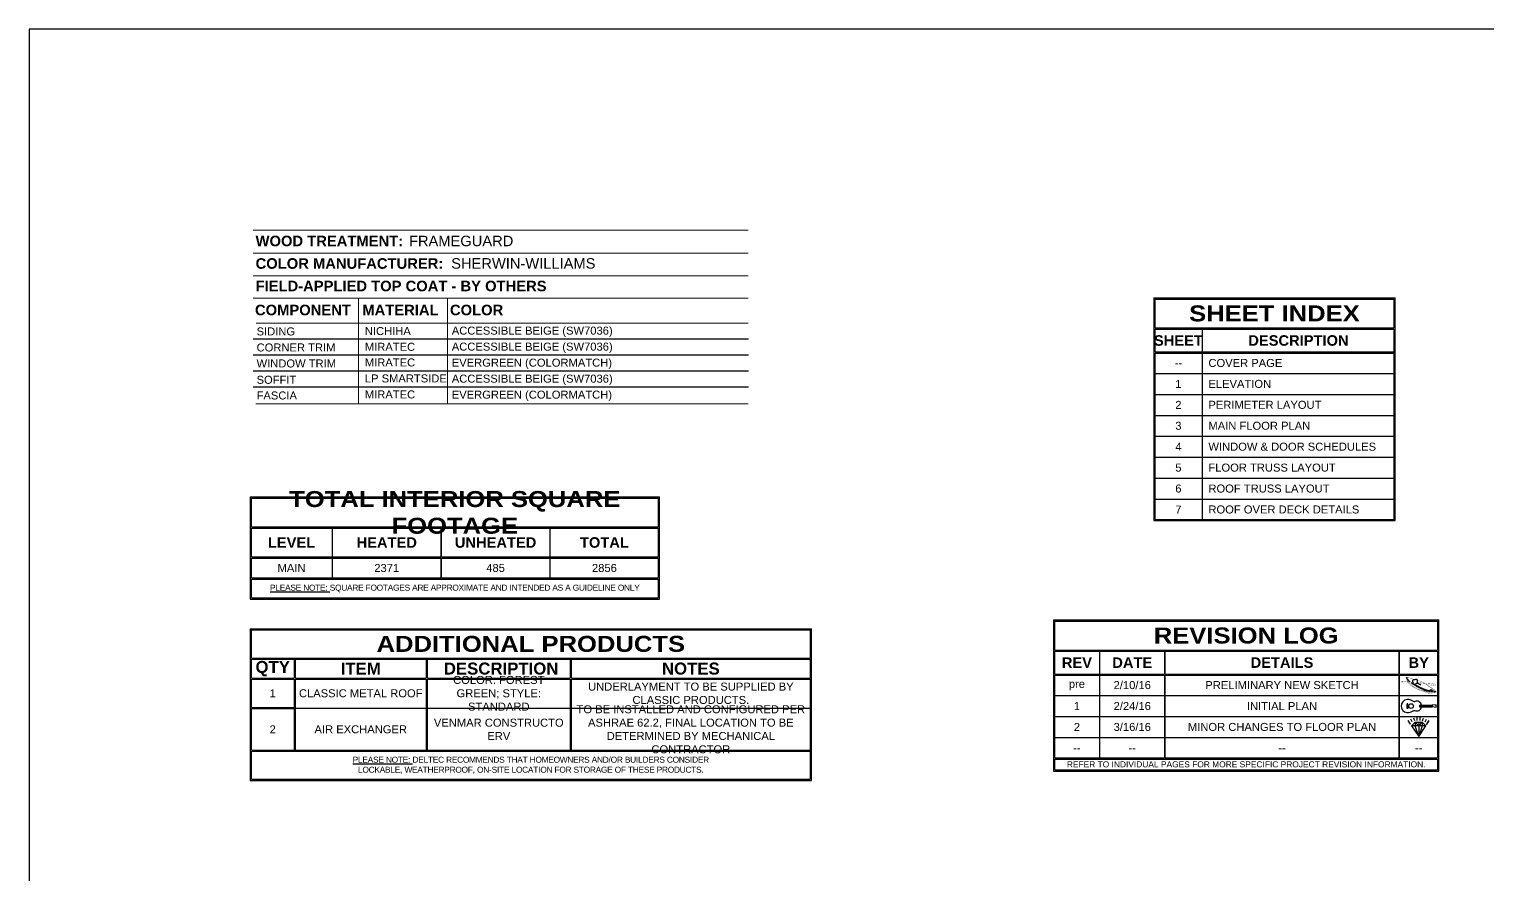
# Model space of a CAD drawing. Header units: inches. Extents: x 0 to 7225, y -1280 to 2424.
# Drawn here: x 5767 to 6496, y 1253 to 1675 of the extents above; entities that cross this region are included whole.
import ezdxf
from ezdxf.enums import TextEntityAlignment as Align

# ---------------------------------------------------------------- set-up
doc = ezdxf.new("R2010")
doc.units = ezdxf.units.IN
doc.header["$LTSCALE"] = 10
doc.header["$MEASUREMENT"] = 0
doc.layers.get('0').update_dxf_attribs({"linetype": 'CONTINUOUS'})
doc.layers.add('A-SCH', color=171, linetype='CONTINUOUS')
doc.layers.add('VIEWPORT', color=14, linetype='CONTINUOUS', plot=False)
doc.styles.add('style1', font='arial.ttf')
doc.styles.add('style2', font='arialbd.ttf')
doc.styles.add('style3', font='ariblk.ttf')

# ---------------------------------------------------------------- blocks, each defined once
blk = doc.blocks.new('*T125')
at = {"layer": 'VIEWPORT', "color": 0, "lineweight": -2, "transparency": 16777216}
for p, q in [((-0.3125, 0.3125), (280.3125, 0.3125)), ((-0.3125, 0.3125), (-0.3125, -75.55059523809541)), ((280.3125, -14.66666666666674), (280.3125, 0.3125)), ((0.3125, -0.3125), (279.6875, -0.3125)), ((0.3125, -14.35416666666674), (0.3125, -0.3125)), ((279.6875, -0.3125), (279.6875, -14.35416666666674)), ((0.3125, -14.35416666666674), (279.6875, -14.35416666666674)), ((0.3125, -14.97916666666674), (21.6875, -14.97916666666674)), ((0.3125, -24.35416666666674), (0.3125, -14.97916666666674)), ((21.6875, -14.97916666666674), (21.6875, -24.35416666666674)), ((22.3125, -14.97916666666674), (87.6875, -14.97916666666674)), ((22.3125, -24.35416666666674), (22.3125, -14.97916666666674)), ((87.6875, -14.97916666666674), (87.6875, -24.35416666666674)), ((88.3125, -14.97916666666674), (159.6875, -14.97916666666674)), ((88.3125, -24.35416666666674), (88.3125, -14.97916666666674)), ((159.6875, -14.97916666666674), (159.6875, -24.35416666666674)), ((160.3125, -14.97916666666674), (279.6875, -14.97916666666674)), ((160.3125, -24.35416666666674), (160.3125, -14.97916666666674)), ((279.6875, -14.97916666666674), (279.6875, -24.35416666666674)), ((280.3125, -24.66666666666674), (280.3125, -14.66666666666674)), ((0.3125, -24.35416666666674), (21.6875, -24.35416666666674)), ((0.3125, -24.97916666666674), (21.6875, -24.97916666666674)), ((0.3125, -39.02083333333348), (0.3125, -24.97916666666674)), ((21.6875, -24.97916666666674), (21.6875, -39.02083333333348)), ((22.3125, -24.35416666666674), (87.6875, -24.35416666666674)), ((22.3125, -24.97916666666674), (87.6875, -24.97916666666674)), ((22.3125, -39.64583333333348), (22.3125, -24.97916666666674)), ((87.6875, -24.97916666666674), (87.6875, -60.66666666666674)), ((88.3125, -24.35416666666674), (159.6875, -24.35416666666674)), ((88.3125, -24.97916666666674), (159.6875, -24.97916666666674)), ((88.3125, -39.33333333333348), (88.3125, -24.97916666666674)), ((159.6875, -24.97916666666674), (159.6875, -60.66666666666674)), ((160.3125, -24.35416666666674), (279.6875, -24.35416666666674)), ((160.3125, -24.97916666666674), (279.6875, -24.97916666666674)), ((160.3125, -39.33333333333348), (160.3125, -24.97916666666674)), ((279.6875, -24.97916666666674), (279.6875, -74.92559523809541)), ((280.3125, -39.33333333333348), (280.3125, -24.66666666666674)), ((0.3125, -39.02083333333348), (21.6875, -39.02083333333348)), ((0.3125, -39.64583333333348), (21.6875, -39.64583333333348)), ((0.3125, -60.35416666666674), (0.3125, -39.64583333333348)), ((21.6875, -39.64583333333348), (21.6875, -60.35416666666674)), ((22.3125, -60.97916666666674), (22.3125, -39.02083333333348)), ((88.3125, -60.66666666666674), (88.3125, -39.33333333333348)), ((160.3125, -60.66666666666674), (160.3125, -39.33333333333348)), ((280.3125, -60.66666666666674), (280.3125, -39.33333333333348)), ((0.3125, -60.35416666666674), (21.6875, -60.35416666666674)), ((0.3125, -60.97916666666674), (22.3125, -60.97916666666674)), ((0.3125, -74.92559523809541), (0.3125, -60.97916666666674)), ((21.6875, -60.97916666666674), (88.3125, -60.97916666666674)), ((22.3125, -60.35416666666674), (87.6875, -60.35416666666674)), ((87.6875, -60.97916666666674), (160.3125, -60.97916666666674)), ((88.3125, -60.35416666666674), (159.6875, -60.35416666666674)), ((159.6875, -60.97916666666674), (279.6875, -60.97916666666674)), ((160.3125, -60.35416666666674), (279.6875, -60.35416666666674)), ((280.3125, -75.55059523809541), (280.3125, -60.66666666666674)), ((-0.3125, -75.55059523809541), (280.3125, -75.55059523809541)), ((0.3125, -74.92559523809541), (279.6875, -74.92559523809541))]:
    blk.add_line(p, q, dxfattribs=at)
at = {"layer": 'VIEWPORT', "color": 0, "linetype": 'ByBlock', "lineweight": -2, "transparency": 16777216}
for p, q in [((22.3125, -39.33333333333348), (87.6875, -39.33333333333348)), ((88.3125, -39.33333333333348), (159.6875, -39.33333333333348)), ((160.3125, -39.33333333333348), (279.6875, -39.33333333333348))]:
    blk.add_line(p, q, dxfattribs=at)
at = {"layer": 'VIEWPORT', "color": 222, "transparency": 16777216, "attachment_point": 5}
for s, insert, char_height, width, style in [('ADDITIONAL PRODUCTS', (140, -7.333333333333485), 8, 276, 'style3'), ('QTY', (11, -19.66666666666674), 6, 18, 'style2'), ('ITEM', (55, -19.66666666666674), 6, 62, 'style2'), (' DESCRIPTION', (124, -19.66666666666674), 6, 68, 'style2'), ('NOTES', (220, -19.66666666666674), 6, 116, 'style2'), ('COLOR: FOREST GREEN; STYLE: STANDARD', (124, -32), 4, 68, 'style1'), ('UNDERLAYMENT TO BE SUPPLIED BY CLASSIC PRODUCTS.', (220, -32), 4, 116, 'style1'), ('1', (11, -32), 4, 18, 'style1'), ('CLASSIC METAL ROOF', (55, -32), 4, 62, 'style1'), ('TO BE INSTALLED AND CONFIGURED PER ASHRAE 62.2, FINAL LOCATION TO BE DETERMINED BY MECHANICAL CONTRACTOR', (220, -50.00000000000023), 4, 118, 'style1'), ('2', (11, -50.00000000000023), 4, 18, 'style1'), ('AIR EXCHANGER', (55, -50.00000000000023), 4, 62, 'style1'), ('VENMAR CONSTRUCTO ERV', (124, -50.00000000000023), 4, 68, 'style1'), ('{\\T0.95;\\LPLEASE NOTE:\\l DELTEC RECOMMENDS THAT HOMEOWNERS AND/OR BUILDERS CONSIDER LOCKABLE, WEATHERPROOF, ON-SITE LOCATION FOR STORAGE OF THESE PRODUCTS.}', (140, -67.95238095238119), 3, 196, 'style1')]:
    blk.add_mtext(s, dxfattribs=dict(at, insert=insert, char_height=char_height, width=width, style=style))
blk = doc.blocks.new('*U181')
at = {"layer": 'A-SCH'}
for p, q in [((1.5, -54.25886515195236), (54.11096445158833, -54.25886515195236)), ((54.11096445158833, -54.25886515195225), (98.41136585072749, -54.25886515195221)), ((98.91136585072752, -54.25886515195221), (249.0888036039985, -54.2536974845206)), ((1.5, -62.25886515195225), (54.11096445158834, -62.25886515195225)), ((54.11096445158834, -62.25886515195225), (98.41136585072749, -62.25886515195215)), ((98.91136585072752, -62.25886515195215), (249.0888036039985, -62.2536974845204)), ((1.5, -70.25886515195225), (54.11096445158836, -70.25886515195225)), ((54.11096445158836, -70.25886515195214), (98.41136585072749, -70.25886515195214)), ((98.91136585072752, -70.25886515195214), (249.0888036039985, -70.25369748452069)), ((1.5, -78.25886515195225), (54.11096445158837, -78.25886515195225)), ((54.11096445158837, -78.25886515195214), (98.41136585072749, -78.25886515195215)), ((98.91136585072752, -78.25886515195214), (249.0888036039985, -78.25369748452069))]:
    blk.add_line(p, q, dxfattribs=at)
at = {"layer": 'A-SCH', "const_width": 0.5}
for points in [[(1.5, 0), (249.0888036039984, 0.005167667431351219)], [(1.5, -11.50443257597613), (249.0888036039984, -11.49926490854466)], [(1.5, -22.75886515195225), (249.0888036039984, -22.75369748452079)], [(1.5, -34.01329772792838), (249.0888036039984, -34.00813006049691)], [(54.1109644515883, -33.76329772792838), (54.11096445158838, -86.75886515195225)], [(98.66136585072752, -33.76329772792839), (98.66136585072752, -86.75886515195226)], [(3, -46.50886515195214), (249.0888036039985, -46.50369748452067)], [(2.750000000000064, -86.75886515195225), (249.0888036039983, -86.75369748452079)]]:
    blk.add_lwpolyline(points, dxfattribs=at)
at = {"layer": 'A-SCH', "color": 222, "style": 'style2'}
for s, p in [('WOOD TREATMENT:', (2.75, -5.388037674759516)), ('COLOR MANUFACTURER:', (2.75, -16.64247025073553)), ('FIELD-APPLIED TOP COAT - BY OTHERS', (2.75, -27.89690282671165)), ('MATERIAL', (56.1109644515883, -39.8860814399402)), ('COLOR', (99.91136585072749, -39.88608143994027))]:
    blk.add_text(s, height=5.28, dxfattribs=at).set_placement(p, align=Align.MIDDLE_LEFT)
blk.add_text('COMPONENT', height=5.28, dxfattribs=at).set_placement((26.41213793103452, -39.88608143994054), align=Align.MIDDLE_CENTER)
at = {"layer": 'A-SCH', "color": 222, "style": 'style1'}
for s, p in [('SIDING', (3.250000000000114, -52.59740486963517)), ('CORNER TRIM', (3.250000000000114, -60.59740486963506)), ('WINDOW TRIM', (3.250000000000114, -68.59740486963517)), ('SOFFIT', (3.250000000000099, -76.76146834412717)), ('FASCIA', (3.250000000000099, -84.59740486963526))]:
    blk.add_text(s, height=4, dxfattribs=at).set_placement(p)
at = {"layer": 'A-SCH', "color": 222, "style": 'style1', "flags": 4}
for tag, p, height in [('FRAMEGUARD', (79.41965512735692, -8.007617758797437), 5.25), ('COLOR_MANUFACTURER', (100.5267272736635, -19.23049893928464), 5.25), ('SidingMaterial', (57.36036817835061, -52.40112148635686), 4), ('SidingColor', (100.8171122610522, -52.19017486398054), 4), ('CornerTrimMaterial', (57.36036817835061, -60.27612148635652), 4), ('CornerTrimColor', (100.8171122610522, -60.19017486398043), 4), ('WindowTrimMaterial', (57.36036817835061, -68.08493932512863), 4), ('WindowTrimColor', (100.8171122610522, -68.19017486398035), 4), ('SoffitMaterial', (57.36036817835061, -76.08493932512864), 4), ('SoffitColor', (100.8171122610522, -76.19017486398043), 4), ('FasciaMaterial', (57.36036817835063, -84.08493932512872), 4), ('FasciaColor', (100.8171122610522, -84.1901748639805), 4)]:
    blk.add_attdef(tag, p, '', height=height, dxfattribs=at)
blk = doc.blocks.new('*T82')
at = {"layer": 'VIEWPORT', "color": 0, "lineweight": -2, "transparency": 16777216}
for p, q in [((-0.3125, 0.3125), (204.3124999999991, 0.3125)), ((-0.3125, 0.3125), (-0.3125, -50.80268650496919)), ((204.3124999999991, -15.03080753819881), (204.3124999999991, 0.3125)), ((0.3125, -0.3125), (203.6874999999991, -0.3125)), ((0.3125, -14.71830753819881), (0.3125, -0.3125)), ((203.6874999999991, -0.3125), (203.6874999999991, -14.71830753819881)), ((0.3125, -29.71830753819881), (0.3125, -15.34330753819881)), ((40.67500000000018, -15.34330753819881), (40.67500000000018, -29.71830753819881)), ((40.92500000000018, -29.71830753819881), (40.92500000000018, -15.34330753819881)), ((95.07499999999982, -15.34330753819881), (95.07499999999982, -29.71830753819881)), ((95.32499999999982, -29.71830753819881), (95.32499999999982, -15.34330753819881)), ((149.4749999999995, -15.34330753819881), (149.4749999999995, -29.71830753819881)), ((149.7249999999995, -29.71830753819881), (149.7249999999995, -15.34330753819881)), ((203.6874999999991, -15.34330753819881), (203.6874999999991, -29.71830753819881)), ((204.3124999999991, -30.03080753819881), (204.3124999999991, -15.03080753819881)), ((0.3125, -29.71830753819881), (40.67500000000018, -29.71830753819881)), ((0.3125, -30.34330753819881), (40.67500000000018, -30.34330753819881)), ((0.3125, -40.17768650496919), (0.3125, -30.34330753819881)), ((40.67500000000018, -30.34330753819881), (40.67500000000018, -40.17768650496919)), ((40.92500000000018, -29.71830753819881), (95.07499999999982, -29.71830753819881)), ((40.92500000000018, -30.34330753819881), (95.07499999999982, -30.34330753819881)), ((40.92500000000018, -40.17768650496919), (40.92500000000018, -30.34330753819881)), ((95.07499999999982, -30.34330753819881), (95.07499999999982, -40.17768650496919)), ((95.32499999999982, -29.71830753819881), (149.4749999999995, -29.71830753819881)), ((95.32499999999982, -30.34330753819881), (149.4749999999995, -30.34330753819881)), ((95.32499999999982, -40.17768650496919), (95.32499999999982, -30.34330753819881)), ((149.4749999999995, -30.34330753819881), (149.4749999999995, -40.17768650496919)), ((149.7249999999995, -29.71830753819881), (203.6874999999991, -29.71830753819881)), ((149.7249999999995, -30.34330753819881), (203.6874999999991, -30.34330753819881)), ((149.7249999999995, -40.17768650496919), (149.7249999999995, -30.34330753819881)), ((203.6874999999991, -30.34330753819881), (203.6874999999991, -40.17768650496919)), ((204.3124999999991, -40.49018650496919), (204.3124999999991, -30.03080753819881)), ((0.3125, -50.17768650496919), (0.3125, -40.80268650496919)), ((203.6874999999991, -40.80268650496919), (203.6874999999991, -50.17768650496919)), ((204.3124999999991, -50.80268650496919), (204.3124999999991, -40.49018650496919)), ((-0.3125, -50.80268650496919), (204.3124999999991, -50.80268650496919)), ((0.3125, -50.17768650496919), (203.6874999999991, -50.17768650496919))]:
    blk.add_line(p, q, dxfattribs=at)
at = {"layer": 'VIEWPORT', "color": 0, "linetype": 'ByBlock', "lineweight": -2, "transparency": 16777216}
for p, q in [((0.3125, -14.71830753819881), (203.6874999999991, -14.71830753819881)), ((0.3125, -15.34330753819881), (40.67500000000018, -15.34330753819881)), ((40.92500000000018, -15.34330753819881), (95.07499999999982, -15.34330753819881)), ((95.32499999999982, -15.34330753819881), (149.4749999999995, -15.34330753819881)), ((149.7249999999995, -15.34330753819881), (203.6874999999991, -15.34330753819881)), ((0.3125, -40.17768650496919), (40.67500000000018, -40.17768650496919)), ((0.3125, -40.80268650496919), (40.92500000000018, -40.80268650496919)), ((40.67500000000018, -40.80268650496919), (95.32499999999982, -40.80268650496919)), ((40.92500000000018, -40.17768650496919), (95.07499999999982, -40.17768650496919)), ((95.07499999999982, -40.80268650496919), (149.7249999999995, -40.80268650496919)), ((95.32499999999982, -40.17768650496919), (149.4749999999995, -40.17768650496919)), ((149.4749999999995, -40.80268650496919), (203.6874999999991, -40.80268650496919)), ((149.7249999999995, -40.17768650496919), (203.6874999999991, -40.17768650496919))]:
    blk.add_line(p, q, dxfattribs=at)
at = {"layer": 'VIEWPORT', "color": 222, "transparency": 16777216, "attachment_point": 5}
for s, insert, char_height, width, style in [('TOTAL INTERIOR SQUARE FOOTAGE', (102, -7.515403769099521), 8, 202, 'style3'), ('LEVEL', (20.39999999999964, -22.53080753819881), 5.25, 38.8, 'style2'), ('HEATED', (68, -22.53080753819881), 5.25, 52.4, 'style2'), ('UNHEATED', (122.3999999999996, -22.53080753819881), 5.25, 52.4, 'style2'), ('TOTAL', (176.7999999999993, -22.53080753819881), 5.25, 52.4, 'style2'), ('MAIN', (20.39999999999964, -35.26049702158389), 4, 38.8, 'style1'), ('2371', (68, -35.26049702158389), 4, 52.4, 'style1'), ('485', (122.3999999999996, -35.26049702158389), 4, 52.4, 'style1'), ('2856', (176.7999999999993, -35.26049702158389), 4, 52.4, 'style1'), ('{\\T0.95;\\LPLEASE NOTE:\\l SQUARE FOOTAGES ARE APPROXIMATE AND INTENDED AS A GUIDELINE ONLY}', (102, -45.49018650496919), 3, 202, 'style1')]:
    blk.add_mtext(s, dxfattribs=dict(at, insert=insert, char_height=char_height, width=width, style=style))
blk = doc.blocks.new('*T84')
at = {"layer": 'VIEWPORT', "color": 0, "lineweight": -2, "transparency": 16777216}
for p, q in [((-0.3125, 0.3125), (120.3124999999991, 0.3125)), ((-0.3125, 0.3125), (-0.3125, -111.0183392723618)), ((120.3124999999991, -15.03080753819881), (120.3124999999991, 0.3125)), ((0.3125, -0.3125), (119.6874999999991, -0.3125)), ((0.3125, -14.71830753819881), (0.3125, -0.3125)), ((119.6874999999991, -0.3125), (119.6874999999991, -14.71830753819881)), ((0.3125, -14.71830753819881), (24, -14.71830753819881)), ((0.3125, -15.34330753819881), (23.875, -15.34330753819881)), ((0.3125, -26.71830753819881), (0.3125, -15.34330753819881)), ((23.875, -15.34330753819881), (23.875, -26.71830753819881)), ((24.125, -26.71830753819881), (24.125, -15.34330753819881)), ((119.6874999999991, -15.34330753819881), (119.6874999999991, -110.3933392723618)), ((120.3124999999991, -27.03080753819881), (120.3124999999991, -15.03080753819881)), ((0.3125, -26.71830753819881), (23.875, -26.71830753819881)), ((0.3125, -27.34330753819881), (23.875, -27.34330753819881)), ((0.3125, -37.49018650496919), (0.3125, -27.34330753819881)), ((23.875, -27.34330753819881), (23.875, -110.3933392723618)), ((24.125, -26.71830753819881), (119.6874999999991, -26.71830753819881)), ((24.125, -27.34330753819881), (119.6874999999991, -27.34330753819881)), ((24.125, -37.49018650496919), (24.125, -27.34330753819881)), ((120.3124999999991, -37.49018650496919), (120.3124999999991, -27.03080753819881)), ((0.3125, -37.49018650496919), (23.875, -37.49018650496919)), ((0.3125, -47.94956547173956), (0.3125, -37.49018650496919)), ((24.125, -37.49018650496919), (119.6874999999991, -37.49018650496919)), ((24.125, -47.94956547173956), (24.125, -37.49018650496919)), ((120.3124999999991, -47.94956547173956), (120.3124999999991, -37.49018650496919)), ((0.3125, -47.94956547173956), (23.875, -47.94956547173956)), ((0.3125, -58.40894443850993), (0.3125, -47.94956547173956)), ((24.125, -47.94956547173956), (119.6874999999991, -47.94956547173956)), ((24.125, -58.40894443850993), (24.125, -47.94956547173956)), ((120.3124999999991, -58.40894443850993), (120.3124999999991, -47.94956547173956)), ((0.3125, -58.40894443850993), (23.875, -58.40894443850993)), ((0.3125, -68.86832340528031), (0.3125, -58.40894443850993)), ((24.125, -58.40894443850993), (119.6874999999991, -58.40894443850993)), ((24.125, -68.86832340528031), (24.125, -58.40894443850993)), ((120.3124999999991, -68.86832340528031), (120.3124999999991, -58.40894443850993)), ((0.3125, -68.86832340528031), (23.875, -68.86832340528031)), ((0.3125, -79.32770237205068), (0.3125, -68.86832340528031)), ((24.125, -79.32770237205068), (24.125, -68.86832340528031)), ((120.3124999999991, -79.32770237205068), (120.3124999999991, -68.86832340528031)), ((0.3125, -79.32770237205068), (23.875, -79.32770237205068)), ((0.3125, -89.78708133882105), (0.3125, -79.32770237205068)), ((24.125, -89.78708133882105), (24.125, -79.32770237205068)), ((120.3124999999991, -89.78708133882105), (120.3124999999991, -79.32770237205068)), ((0.3125, -89.78708133882105), (23.875, -89.78708133882105)), ((0.3125, -100.2464603055914), (0.3125, -89.78708133882105)), ((24.125, -100.2464603055914), (24.125, -89.78708133882105)), ((120.3124999999991, -100.2464603055914), (120.3124999999991, -89.78708133882105)), ((0.3125, -100.2464603055914), (23.875, -100.2464603055914)), ((0.3125, -110.3933392723618), (0.3125, -100.2464603055914)), ((24.125, -110.3933392723618), (24.125, -100.2464603055914)), ((120.3124999999991, -111.0183392723618), (120.3124999999991, -100.2464603055914)), ((-0.3125, -111.0183392723618), (120.3124999999991, -111.0183392723618)), ((0.3125, -110.3933392723618), (23.875, -110.3933392723618)), ((24.125, -110.3933392723618), (119.6874999999991, -110.3933392723618))]:
    blk.add_line(p, q, dxfattribs=at)
at = {"layer": 'VIEWPORT', "color": 0, "linetype": 'ByBlock', "lineweight": -2, "transparency": 16777216}
for p, q in [((24, -14.71830753819881), (119.6874999999991, -14.71830753819881)), ((24.125, -15.34330753819881), (119.6874999999991, -15.34330753819881)), ((24.125, -68.86832340528031), (119.6874999999991, -68.86832340528031)), ((24.125, -79.32770237205068), (119.6874999999991, -79.32770237205068)), ((24.125, -89.78708133882105), (119.6874999999991, -89.78708133882105)), ((24.125, -100.2464603055914), (119.6874999999991, -100.2464603055914))]:
    blk.add_line(p, q, dxfattribs=at)
at = {"layer": 'VIEWPORT', "color": 222, "transparency": 16777216}
for s, insert, char_height, width, attachment_point, style in [('SHEET INDEX', (60, -7.515403769099521), 8, 118, 5, 'style3'), ('SHEET', (12, -21.03080753819881), 5.25, 22, 5, 'style2'), ('DESCRIPTION', (72, -21.03080753819881), 5.25, 93.99999999999999, 5, 'style2'), ('--', (12, -32.26049702158389), 4, 22, 5, 'style1'), ('COVER PAGE', (27, -32.26049702158389), 4, 89.99999999999999, 4, 'style1'), ('1', (12, -42.71987598835449), 4, 22, 5, 'style1'), ('ELEVATION', (27, -42.71987598835449), 4, 89.99999999999999, 4, 'style1'), ('2', (12, -53.17925495512486), 4, 22, 5, 'style1'), ('PERIMETER LAYOUT', (27, -53.17925495512486), 4, 89.99999999999999, 4, 'style1'), ('3', (12, -63.63863392189501), 4, 22, 5, 'style1'), ('MAIN FLOOR PLAN', (27, -63.63863392189501), 4, 89.99999999999999, 4, 'style1'), ('4', (12, -74.09801288866561), 4, 22, 5, 'style1'), ('WINDOW & DOOR SCHEDULES', (27, -74.09801288866561), 4, 89.99999999999999, 4, 'style1'), ('5', (12, -84.55739185543598), 4, 22, 5, 'style1'), ('FLOOR TRUSS LAYOUT', (27, -84.55739185543598), 4, 89.99999999999999, 4, 'style1'), ('6', (12, -95.01677082220613), 4, 22, 5, 'style1'), ('ROOF TRUSS LAYOUT', (27, -95.01677082220613), 4, 89.99999999999999, 4, 'style1'), ('7', (12, -105.4761497889767), 4, 22, 5, 'style1'), ('ROOF OVER DECK DETAILS', (27, -105.4761497889767), 4, 89.99999999999999, 4, 'style1')]:
    blk.add_mtext(s, dxfattribs=dict(at, insert=insert, char_height=char_height, width=width, attachment_point=attachment_point, style=style))
blk = doc.blocks.new('amartin')
at = {"color": 7}
for p, q in [((0.3184491802135199, -0.1864738163640141), (0.321636547192611, -0.1949792001767037)), ((0.3610653601051581, -0.1898136233169225), (0.3616503744744932, -0.1974993511275898)), ((0.3999533686064751, -0.2128467696545613), (0.4035144719625805, -0.2164078730106667))]:
    blk.add_line(p, q, dxfattribs=at)
for points, const_width in [([(0.2428672034020565, -0.127375872415314), (0.2492625389807017, -0.1265770931149746)], 0.0027), ([(0.2428672034020565, -0.1285740593671107), (0.2428672034020565, -0.127375872415314)], 0.0027), ([(0.2476636790663633, -0.1313698409219342), (0.2428672034020565, -0.1285740593671107)], 0.0027), ([(0.2480633420054801, -0.1345650301279875), (0.2476636790663633, -0.1313698409219342)], 0.0027), ([(0.2508613988950401, -0.1325680278737309), (0.2476636790663633, -0.1313698409219342)], 0.0027), ([(0.2479367117068705, -0.1260500451417101), (0.2556578745591196, -0.1305710616215947)], 0.0027), ([(0.2480633420054801, -0.1345650301279875), (0.2520604917913261, -0.1549342443101978), (0.261253884259304, -0.175303494494301), (0.26423252995437, -0.1800470041498556)], 0.0027), ([(0.2508613988950401, -0.1325680278737309), (0.2568570715343412, -0.1597270281192777), (0.2697056805889133, -0.1820605422026347)], 0.0027), ([(0.2696477426914043, -0.1421535594899979), (0.2556578745591196, -0.1305710616215947), (0.2968280489985773, -0.1425529671412278), (0.3172133567882156, -0.1489433095514414), (0.3375985604991456, -0.1545348726610882), (0.3375985604991456, -0.1549342443101978)], 0.0027), ([(0.2112899802909851, -0.1717088976370178), (0.1929032994337376, -0.1745046791918412)], 0.0018), ([(0.1933030664517901, -0.1804956499527179), (0.1929032994337376, -0.1745046791918412)], 0.0018), ([(0.1933030664517901, -0.1804956499527179), (0.2000981690482604, -0.1860872130623648)], 0.0018), ([(0.1991301312887117, -0.1795780636171003), (0.2194641281853364, -0.1782811588195727), (0.2198967841327431, -0.1782811588195727)], 0.00135), ([(0.2000981690482604, -0.1860872130623648), (0.2078077093860884, -0.1876579560876053)], 0.0018), ([(0.2078077093860884, -0.1876579560876053), (0.2288773352699991, -0.1884835869659582), (0.2492625389807017, -0.1888829586150678), (0.2672494528198968, -0.1840902108081082)], 0.0018), ([(0.2112899802909851, -0.1717088976370178), (0.2320749510197402, -0.170910118336451), (0.2368715307627554, -0.1733064922400445)], 0.0018), ([(0.2190314722379298, -0.1782811588195727), (0.2393654691345546, -0.1804426548146694), (0.2523446271620742, -0.1817395236098491)], 0.00135), ([(0.2544587816628336, -0.1788980553496913), (0.2368715307627554, -0.1733064922400445)], 0.0018), ([(0.2544587816628336, -0.1788980553496913), (0.2748439853735363, -0.1812944292532848), (0.2952291890842389, -0.1812944292532848), (0.3156144968738772, -0.1828920238563114), (0.3359997005845798, -0.1848889901084476), (0.3563849042955098, -0.1856878054111348), (0.3767702120851482, -0.1864865847114743), (0.3975551828139032, -0.1900811815689849), (0.4179403865246059, -0.1920781478211211), (0.4383255902353085, -0.1944745217247146), (0.4587107939460111, -0.1952733370274018), (0.4790961017356494, -0.1960721163277412), (0.4806949616499878, -0.1964715239789712)], 0.0018), ([(0.2672494528198968, -0.1840902108081082), (0.2880344235486518, -0.1852883977596775), (0.3084197313382901, -0.1856878054111348), (0.3288049350489928, -0.1872854000141615), (0.3491901387596954, -0.1888829586150678), (0.369575342470398, -0.1904805532180944), (0.3899606502600363, -0.1928769271216879), (0.4107456209887914, -0.1940751140734847), (0.4311308246997214, -0.1964715239789712), (0.451516028410424, -0.1984684902313347), (0.4719013362000624, -0.2016636794373881), (0.4742995219926343, -0.2020630510864976)], 0.00135), ([(0.3184124496847289, -0.197270303279538), (0.3012248617237674, -0.1852883977596775)], 0.0027), ([(0.5434494326964341, -0.2839393874703546), (0.5230642289857315, -0.2775490450603684), (0.5026790252750288, -0.2707592949989248), (0.4822937174853905, -0.2663659548431951), (0.4619085137746879, -0.2607743917335483), (0.4415233100639853, -0.2507894524660514), (0.4211380022743469, -0.2432009231042684), (0.4007527985636443, -0.2376093599946216), (0.3803675948529417, -0.2288226436808145), (0.3599823911422391, -0.2176395534636413), (0.3395970833526007, -0.2084534294988316), (0.3192118796418981, -0.1976697109307679), (0.3184124496847289, -0.197270303279538)], 0.0027), ([(0.3647788668063185, -0.1621234020228712), (0.3855638375350736, -0.1693125237334243), (0.4059490412457762, -0.1749040868430711), (0.4263342449564789, -0.1836908031566509), (0.4475558104284119, -0.1954713019231349)], 0.0027), ([(0.5434494326964341, -0.2839393874703546), (0.5438491997144865, -0.2843387951218119), (0.5654336004006382, -0.286735169025178), (0.5690309831684317, -0.2899303582314587), (0.5702300760647177, -0.286735169025178), (0.5654336004006382, -0.279546047314625), (0.5522431622255226, -0.267164734143762), (0.5318578544358843, -0.2543840493233347), (0.5114726507251817, -0.2420027361524717), (0.491087447014479, -0.2276244567290178), (0.4707021392248407, -0.2128467696545613), (0.4503169355139107, -0.1988678978825646), (0.4503169355139107, -0.1984684902313347)], 0.004500000000000001), ([(0.4742995219926343, -0.2020630510864976), (0.4954842597394418, -0.2112491750515346), (0.5158694634501444, -0.2184383327642081), (0.536254667160847, -0.2224323012708282), (0.549844872354015, -0.223630488222625)], 0.00135), ([(0.4858912043321197, -0.1952733370274018), (0.4806949616499878, -0.1964715239789712)], 0.0018), ([(0.4807771839734869, -0.2011929515629163), (0.5011111808701116, -0.2020575427604854), (0.5214450736878007, -0.2042190027532342), (0.5417790705844254, -0.2085419947432001), (0.5474033897428399, -0.2111357683359074)], 0.0018), ([(0.4974827825928969, -0.1936757424241478), (0.4858912043321197, -0.1952733370274018)], 0.0018), ([(0.5150700334929752, -0.1924775554725784), (0.4974827825928969, -0.1936757424241478)], 0.0018), ([(0.5340970602048856, -0.1938074745874019), (0.5150700334929752, -0.1924775554725784)], 0.0018), ([(0.5334567143502227, -0.1936757424241478), (0.5470469195433907, -0.1964715239789712)], 0.0018), ([(0.5542416850789778, -0.2016636794373881), (0.5462474895862215, -0.1960721163277412)], 0.0018), ([(0.549844872354015, -0.223630488222625), (0.5590381607430572, -0.2180389251129782)], 0.0018), ([(0.5586384978039405, -0.2096516164506284), (0.5542416850789778, -0.2016636794373881)], 0.0018), ([(0.5590381607430572, -0.2164413305099515), (0.5586384978039405, -0.2096516164506284)], 0.0018), ([(0.5590381607430572, -0.2180389251129782), (0.5590381607430572, -0.2164413305099515)], 0.0018)]:
    blk.add_lwpolyline(points, dxfattribs=dict(at, const_width=const_width))
for points in [[(0.2548584446019504, -0.1417541518387679), (0.2508613988950401, -0.1325680278737309)], [(0.2528908206445522, -0.1441793407600471), (0.2615667454040249, -0.1520673585448549)], [(0.2614563405070385, -0.1520673585448549), (0.2698781733547548, -0.1632412322162509)], [(0.3395970833526007, -0.1569312465644543), (0.3348006076882939, -0.1577300258650212)], [(0.3375985604991456, -0.1549342443101978), (0.3439938960775635, -0.1545348726610882)], [(0.3434577649361472, -0.1537652263514246), (0.3395970833526007, -0.1569312465644543)], [(0.3439938960775635, -0.1545348726610882), (0.3487904758205786, -0.1517390911062648)], [(0.3487904758205786, -0.1517390911062648), (0.3535869514846581, -0.1501414965030108)], [(0.3535869514846581, -0.1501414965030108), (0.3579837642098482, -0.1493426812005509)], [(0.3579837642098482, -0.1493426812005509), (0.3615811469776418, -0.1501414965030108)], [(0.3615811469776418, -0.1501414965030108), (0.3643792038672018, -0.1569312465644543)], [(0.3647788668063185, -0.1621234020228712), (0.3643792038672018, -0.1569312465644543)], [(0.2698781733547548, -0.1632412322162509), (0.2769806209146282, -0.1709421242317148)], [(0.2769806209146282, -0.1709421242317148), (0.2839320500045233, -0.1760760642428068)], [(0.2839320500045233, -0.1760760642428068), (0.2878610281172769, -0.1772840437745344)], [(0.2878610281172769, -0.1772840437745344), (0.2893722536059613, -0.177133050833163)], [(0.2893722536059613, -0.177133050833163), (0.2904300073689683, -0.1753210635347386)], [(0.3660123057363762, -0.2317596255970784), (0.3457220219738701, -0.2188490090827599), (0.325431634132201, -0.208424915810383), (0.3051413503694675, -0.1938885510257933), (0.2991116439329744, -0.1890111982088456)], [(0.3156144968738772, -0.1621234020228712), (0.3144152998986556, -0.1705107106852211)], [(0.3144152998986556, -0.1705107106852211), (0.3164139268310464, -0.1792974630009212)], [(0.3156665363192133, -0.1621842456258946), (0.3158176588681272, -0.1621842456258946)], [(0.3161199039657276, -0.1608252371509025), (0.3158176588681272, -0.1621842456258946)], [(0.3216101695134057, -0.1577300258650212), (0.316014159812994, -0.1609252150710745)], [(0.3164139268310464, -0.1792974630009212), (0.3172133567882156, -0.1832914315075413)], [(0.3288049350489928, -0.1573306182137912), (0.3216101695134057, -0.1577300258650212)], [(0.3879297588716781, -0.2385496276733647), (0.3674479699507174, -0.227264795431438), (0.3470619336087566, -0.2158843775293917), (0.3267715457673148, -0.2045995452874649), (0.3255273867114283, -0.2037388423200355)], [(0.3348006076882939, -0.1577300258650212), (0.3276057380737711, -0.1573306182137912)], [(0.3371987934810932, -0.2036606456895242), (0.3575841012707315, -0.1976697109307679), (0.3591829611850699, -0.1968708956283081)], [(0.3999533686064751, -0.2128467696545613), (0.3795681648957725, -0.2020630510864976), (0.3591829611850699, -0.1968708956283081), (0.3591829611850699, -0.1964715239789712)], [(0.3639794368491494, -0.1621234020228712), (0.3635797739100326, -0.1769010890975551)], [(0.3635797739100326, -0.1769010890975551), (0.3635797739100326, -0.1859697296761169)], [(0.3667773896597737, -0.2320178328870952), (0.387162697449412, -0.2416033285010144), (0.4075479011601146, -0.2507894524660514), (0.4279331048708173, -0.2591767971305217), (0.4483184126604556, -0.2679635134441014), (0.4687036163711582, -0.2759514504573417), (0.4890888200820882, -0.2811436059155312), (0.5050773151465364, -0.2839393874703546)], [(0.5298593315824291, -0.2871345766766353), (0.5094741278717265, -0.2803448266151918), (0.4890888200820882, -0.2755520788082322), (0.4687036163711582, -0.2687623287467886), (0.4483184126604556, -0.2647683602401685), (0.4279331048708173, -0.2567804232269282), (0.4075479011601146, -0.2479937069133484), (0.3879621274065812, -0.238807546946191)], [(0.4998595281340386, -0.2672369904223615), (0.5059472065127011, -0.2667300804052957)], [(0.5059472065127011, -0.2667300804052957), (0.5221810155219373, -0.260647160199369)], [(0.5174461545607301, -0.27163022257173), (0.5313125851289442, -0.2662231703880025)], [(0.5230265524273818, -0.2765303287360439), (0.5238720893330537, -0.2751785926918728)], [(0.5297906395146583, -0.2787269628117883), (0.540782411130067, -0.272644042606089)], [(0.548561163319846, -0.2834581109711962), (0.5615820569823882, -0.2831201949611568)], [(0.5642344034254165, -0.2875339483257449), (0.5654336004006382, -0.286735169025178)]]:
    blk.add_lwpolyline(points, dxfattribs=at)
at = {"color": 7, "const_width": 0.0027}
blk.add_lwpolyline([(0.266839945149286, -0.1841993271916635), (0.2740445554163671, -0.1956727086765113), (0.2764428452878747, -0.1984684902313347), (0.2964283860594605, -0.2176395534636413), (0.3168135897703905, -0.231219017584408), (0.3371987934810932, -0.2443991100558378), (0.3575841012707315, -0.2547834209726716), (0.3779693049814341, -0.2639695449374813), (0.3983545086921367, -0.271558110301612), (0.4187398164817751, -0.279146639663395), (0.4391250201924777, -0.2855369820736087), (0.4595102239031803, -0.2927261397862821), (0.4802951946319354, -0.2995158538456053), (0.5006805024215737, -0.3035098223519981), (0.5018795953178596, -0.3039092300034554), (0.5222647990285623, -0.3023116354002013), (0.5426501068182006, -0.2955218853389852), (0.5684222063621291, -0.2903543617592277), (0.5696212992584151, -0.2895555464565405), (0.5486456753787934, -0.2883327636284321), (0.5282604716680908, -0.2911285451832555), (0.5078752679573881, -0.2911285451832555), (0.4874899601677498, -0.2907291375317982), (0.4671047564568198, -0.2879333559769748), (0.4467195527461172, -0.2799454189639619), (0.4254801735819456, -0.2731896909172065), (0.4059490412457762, -0.2655671395405079), (0.3855638375350736, -0.2591767971305217), (0.3651785297454353, -0.2495912655142547), (0.3447933260347327, -0.2412039568519049), (0.32440812232403, -0.2296214229813813), (0.303623151595275, -0.2120479903539945), (0.2832379478845723, -0.1952733370274018), (0.2716462655448595, -0.1844896184593381)], close=True, dxfattribs=at)
blk = doc.blocks.new('CWFUNK')
for p, q in [((0.2663179419234751, -0.2197563044572746), (0.2663179419234751, -0.1860370484667967)), ((0.2753179419234755, -0.1860370484667967), (0.2663179419234751, -0.1860370484667967)), ((0.2753179419234755, -0.2197563044572746), (0.2753179419234755, -0.1860370484667967)), ((0.445027239959586, -0.2072563044572234), (0.6275272399595906, -0.2072563044572235)), ((0.4450272399595896, -0.2072563044572746), (0.4450272399595967, -0.2322563044572745)), ((0.4540272399595899, -0.207256304457272), (0.454027239959597, -0.232256304457272)), ((0.4630272399595903, -0.2072563044572694), (0.4630272399595974, -0.2322563044572694)), ((0.4630272399595903, -0.2072563044572694), (0.4630272399595974, -0.2322563044572694)), ((0.4720272399595906, -0.2072563044572669), (0.4720272399595977, -0.2322563044572669)), ((0.481027239959591, -0.2072563044572643), (0.4810272399595981, -0.2322563044572643)), ((0.4900272399595913, -0.2072563044572618), (0.4900272399595984, -0.2322563044572618)), ((0.4990272399595916, -0.2072563044572592), (0.4990272399595987, -0.2322563044572592)), ((0.508027239959592, -0.2072563044572567), (0.5080272399595991, -0.2322563044572566)), ((0.5170272399595923, -0.2072563044572541), (0.5170272399595994, -0.2322563044572541)), ((0.5260272399595927, -0.2072563044572516), (0.5260272399595998, -0.2322563044572515)), ((0.535027239959593, -0.207256304457249), (0.5350272399596001, -0.232256304457249)), ((0.5440272399595933, -0.2072563044572465), (0.5440272399596005, -0.2322563044572464)), ((0.5530272399595937, -0.2072563044572439), (0.5530272399596008, -0.2322563044572439)), ((0.562027239959594, -0.2072563044572414), (0.5620272399596011, -0.2322563044572413)), ((0.5710272399595944, -0.2072563044572388), (0.5710272399596015, -0.2322563044572388)), ((0.5800272399595947, -0.2072563044572363), (0.5800272399596018, -0.2322563044572362)), ((0.589027239959595, -0.2072563044572337), (0.5890272399596022, -0.2322563044572337)), ((0.5980272399595954, -0.2072563044572311), (0.5980272399596025, -0.2322563044572311)), ((0.6070272399595957, -0.2072563044572286), (0.6070272399596028, -0.2322563044572286)), ((0.6160272399595961, -0.207256304457226), (0.6160272399596032, -0.232256304457226)), ((0.6250272399595964, -0.2072563044572235), (0.6250272399596035, -0.2322563044572235)), ((0.689431644161715, -0.2010587838130206), (0.6275272399595977, -0.2072563044572235)), ((0.6275272399595977, -0.2072563044572235), (0.6275272399596012, -0.2322563044572235)), ((0.689431644161715, -0.2197563044572235), (0.689431644161715, -0.2010587838130206)), ((0.2663179419234751, -0.2534755604477524), (0.2663179419234751, -0.2197563044572746)), ((0.2753179419234755, -0.2534755604477524), (0.2663179419234716, -0.2534755604477524)), ((0.2753179419234755, -0.2197563044572746), (0.2753179419234755, -0.2197563044572746)), ((0.2753179419234755, -0.2534755604477524), (0.2753179419234755, -0.2197563044572746)), ((0.4450272399595967, -0.2322563044572235), (0.6275272399595906, -0.2322563044572235)), ((0.6894316441617114, -0.2384538251014265), (0.6275272399596012, -0.2322563044572235)), ((0.6894316441617114, -0.2384538251014265), (0.6894316441617114, -0.2197563044572236))]:
    blk.add_line(p, q)
for points in [[(0.311838130883892, -0.1302275848255671), (0.3519614606629773, -0.1501850010259062), (0.3625987002211275, -0.1529579164924711), (0.3755308490870952, -0.1540629928778406)], [(0.311838130883892, -0.3092850240888797), (0.3519614606629773, -0.2893276078885406), (0.3625987002211275, -0.2865546924219756), (0.3755308490870952, -0.2854496160366062)]]:
    blk.add_lwpolyline(points)
blk.add_circle((0.3224354673598384, -0.2197563044572234), 0.03450462762669559)
for centre, radius, start, end in [((0.2746165145868105, -0.2197563044572234), 0.09695793087030573, 59.68345765627235, 300.3165423437276), ((0.4049034310098136, -0.2197563044572234), 0.07196082097275362, 10.00334278263372, 114.0902197724877), ((0.4049034310098136, -0.2197563044572234), 0.07196082097275362, 10.00334278263384, 114.0902197724879), ((0.4049034310098136, -0.2197563044572234), 0.07196082097275362, 245.9097802275121, 349.9966572173661)]:
    blk.add_arc(centre, radius, start, end)
blk = doc.blocks.new('DIAMOND')
for p, q in [((-0.07137150002207182, 0.1070572500331091), (-0.09237564118603725, 0.1385634617790572)), ((-0.05774511875052113, 0.1289782462532783), (-0.06804976413039654, 0.151994478934351)), ((-0.03549513185732067, 0.1367844375669778), (-0.04182925592557041, 0.1611936890000374)), ((-0.01225689491916349, 0.1407822974419144), (-0.01444414396000404, 0.1659049689731757)), ((0.01132259661705248, 0.1408605180734837), (0.01334311965766233, 0.1659971481156495)), ((0.03458684614597374, 0.1370169216548014), (0.04075888617384749, 0.1614676599898415)), ((0.05688813398211856, 0.1293585210108548), (0.06703985000059554, 0.1524426139129922)), ((0.0682751566062807, 0.1024127349094233), (0.09237564118603725, 0.1385634617790572)), ((0.07760555107250511, 0.1180985401637784), (0.09145430055325399, 0.1391732838408402)), ((-0.03124999999999911, 0.125), (-0.06249999999999911, 0.09375)), ((-0.06249999999999911, 0.09375), (0, 0)), ((0.06250000000000089, 0.09375000000000089), (-0.06249999999999822, 0.09375000000000089)), ((0, 0.09375000000000089), (-0.03124999999999911, 0.125)), ((-0.03124999999999911, 0.125), (0.03125000000000089, 0.1250000000000009)), ((-0.03125, 0.125), (-0.03125, 0.09375000000000089)), ((0, 0), (-0.03125, 0.09375000000000089)), ((0, 0.1250000000000009), (0, 0.09375)), ((0, 0.09375000000000089), (0.03125000000000089, 0.1250000000000009)), ((0.03125, 0.09375000000000089), (0, 0)), ((0, 0.09375000000000089), (0, 0)), ((0, 0), (0.06250000000000089, 0.09375000000000089)), ((0.03125, 0.1250000000000009), (0.03125, 0.09375000000000089)), ((0.03125000000000089, 0.1250000000000009), (0.06250000000000089, 0.09375000000000089))]:
    blk.add_line(p, q)
blk = doc.blocks.new('*T85')
at = {"layer": 'VIEWPORT', "color": 0, "lineweight": -2, "transparency": 16777216}
for p, q in [((-0.3125, 0.3125), (192.3125, 0.3125)), ((-0.3125, 0.3125), (-0.3125, -68.86832340528031)), ((192.3125, -15.03080753819881), (192.3125, 0.3125)), ((0.3125, -0.3125), (191.6875, -0.3125)), ((0.3125, -14.71830753819881), (0.3125, -0.3125)), ((191.6875, -0.3125), (191.6875, -14.71830753819881)), ((0.3125, -14.71830753819881), (22.77966101694892, -14.71830753819881)), ((0.3125, -15.34330753819881), (22.65466101694892, -15.34330753819881)), ((0.3125, -26.71830753819881), (0.3125, -15.34330753819881)), ((22.65466101694892, -15.34330753819881), (22.65466101694892, -26.71830753819881)), ((22.90466101694892, -26.71830753819881), (22.90466101694892, -15.34330753819881)), ((55.19703389830465, -15.34330753819881), (55.19703389830465, -26.71830753819881)), ((55.44703389830465, -26.71830753819881), (55.44703389830465, -15.34330753819881)), ((172.3495762711864, -15.34330753819881), (172.3495762711864, -26.71830753819881)), ((172.5995762711864, -26.71830753819881), (172.5995762711864, -15.34330753819881)), ((191.6875, -15.34330753819881), (191.6875, -26.71830753819881)), ((192.3125, -27.03080753819881), (192.3125, -15.03080753819881)), ((0.3125, -26.71830753819881), (22.65466101694892, -26.71830753819881)), ((0.3125, -27.34330753819881), (22.65466101694892, -27.34330753819881)), ((0.3125, -37.49018650496919), (0.3125, -27.34330753819881)), ((22.65466101694892, -27.34330753819881), (22.65466101694892, -68.55582340528031)), ((22.90466101694892, -26.71830753819881), (55.19703389830465, -26.71830753819881)), ((22.90466101694892, -27.34330753819881), (55.19703389830465, -27.34330753819881)), ((22.90466101694892, -37.49018650496919), (22.90466101694892, -27.34330753819881)), ((55.19703389830465, -27.34330753819881), (55.19703389830465, -68.55582340528031)), ((55.44703389830465, -26.71830753819881), (172.3495762711864, -26.71830753819881)), ((55.44703389830465, -27.34330753819881), (172.3495762711864, -27.34330753819881)), ((55.44703389830465, -37.49018650496919), (55.44703389830465, -27.34330753819881)), ((172.3495762711864, -27.34330753819881), (172.3495762711864, -68.55582340528031)), ((172.5995762711864, -26.71830753819881), (191.6875, -26.71830753819881)), ((172.5995762711864, -27.34330753819881), (191.6875, -27.34330753819881)), ((172.5995762711864, -37.49018650496919), (172.5995762711864, -27.34330753819881)), ((191.6875, -27.34330753819881), (191.6875, -68.55582340528031)), ((192.3125, -37.49018650496919), (192.3125, -27.03080753819881)), ((0.3125, -37.49018650496919), (22.65466101694892, -37.49018650496919)), ((0.3125, -47.94956547173956), (0.3125, -37.49018650496919)), ((22.90466101694892, -37.49018650496919), (55.19703389830465, -37.49018650496919)), ((22.90466101694892, -47.94956547173956), (22.90466101694892, -37.49018650496919)), ((55.44703389830465, -37.49018650496919), (172.3495762711864, -37.49018650496919)), ((55.44703389830465, -47.94956547173956), (55.44703389830465, -37.49018650496919)), ((172.5995762711864, -37.49018650496919), (191.6875, -37.49018650496919)), ((172.5995762711864, -47.94956547173956), (172.5995762711864, -37.49018650496919)), ((192.3125, -47.94956547173956), (192.3125, -37.49018650496919)), ((0.3125, -47.94956547173956), (22.65466101694892, -47.94956547173956)), ((0.3125, -58.40894443850993), (0.3125, -47.94956547173956)), ((22.90466101694892, -47.94956547173956), (55.19703389830465, -47.94956547173956)), ((22.90466101694892, -58.40894443850993), (22.90466101694892, -47.94956547173956)), ((55.44703389830465, -47.94956547173956), (172.3495762711864, -47.94956547173956)), ((55.44703389830465, -58.40894443850993), (55.44703389830465, -47.94956547173956)), ((172.5995762711864, -47.94956547173956), (191.6875, -47.94956547173956)), ((172.5995762711864, -58.40894443850993), (172.5995762711864, -47.94956547173956)), ((192.3125, -58.40894443850993), (192.3125, -47.94956547173956)), ((0.3125, -58.40894443850993), (22.65466101694892, -58.40894443850993)), ((0.3125, -68.55582340528031), (0.3125, -58.40894443850993)), ((22.90466101694892, -58.40894443850993), (55.19703389830465, -58.40894443850993)), ((22.90466101694892, -68.55582340528031), (22.90466101694892, -58.40894443850993)), ((55.44703389830465, -58.40894443850993), (172.3495762711864, -58.40894443850993)), ((55.44703389830465, -68.55582340528031), (55.44703389830465, -58.40894443850993)), ((172.5995762711864, -58.40894443850993), (191.6875, -58.40894443850993)), ((172.5995762711864, -68.55582340528031), (172.5995762711864, -58.40894443850993)), ((192.3125, -68.86832340528031), (192.3125, -58.40894443850993)), ((0.3125, -68.55582340528031), (22.65466101694892, -68.55582340528031)), ((0.3125, -69.18082340528031), (22.90466101694892, -69.18082340528031)), ((22.65466101694892, -69.18082340528031), (55.44703389830465, -69.18082340528031)), ((22.90466101694892, -68.55582340528031), (55.19703389830465, -68.55582340528031)), ((55.19703389830465, -69.18082340528031), (172.5995762711864, -69.18082340528031)), ((55.44703389830465, -68.55582340528031), (172.3495762711864, -68.55582340528031)), ((172.3495762711864, -69.18082340528031), (191.6875, -69.18082340528031)), ((172.5995762711864, -68.55582340528031), (191.6875, -68.55582340528031))]:
    blk.add_line(p, q, dxfattribs=at)
at = {"layer": 'VIEWPORT', "color": 0, "linetype": 'ByBlock', "lineweight": -2, "transparency": 16777216}
for p, q in [((22.77966101694892, -14.71830753819881), (191.6875, -14.71830753819881)), ((22.90466101694892, -15.34330753819881), (55.19703389830465, -15.34330753819881)), ((55.44703389830465, -15.34330753819881), (172.3495762711864, -15.34330753819881)), ((172.5995762711864, -15.34330753819881), (191.6875, -15.34330753819881)), ((-0.3125, -68.86832340528031), (-0.3125, -75.18082340528031)), ((0.3125, -74.55582340528031), (0.3125, -69.18082340528031)), ((191.6875, -69.18082340528031), (191.6875, -74.55582340528031)), ((192.3125, -75.18082340528031), (192.3125, -68.86832340528031)), ((-0.3125, -75.18082340528031), (192.3125, -75.18082340528031)), ((0.3125, -74.55582340528031), (191.6875, -74.55582340528031))]:
    blk.add_line(p, q, dxfattribs=at)
at = {"layer": 'VIEWPORT', "color": 222, "transparency": 16777216}
for name, p, xscale, yscale, zscale in [('amartin', (164.5149363234268, -22.27549337258256), 46.44627631596144, 46.44627631596144, 46.44627631596144), ('CWFUNK', (167.3907434881721, -35.19442657512036, 3.424452113818249e-07), 34.24452113818249, 34.24452113818249, 34.24452113818249), ('DIAMOND', (182.2372881355932, -57.90894443850993), 56.98518965024618, 56.98518965024618, 56.98518965024618)]:
    blk.add_blockref(name, p, dxfattribs=dict(at, xscale=xscale, yscale=yscale, zscale=zscale))
at = {"layer": 'VIEWPORT', "color": 222, "transparency": 16777216, "attachment_point": 5}
for s, insert, char_height, width, style in [('REVISION LOG', (96, -7.515403769099521), 8, 190, 'style3'), ('REV', (11.38983050847492, -21.03080753819881), 5.25, 20.77966101694916, 'style2'), ('DATE', (39.05084745762724, -21.03080753819881), 5.25, 30.54237288135593, 'style2'), ('DETAILS', (113.8983050847455, -21.03080753819881), 5.25, 115.1525423728814, 'style2'), ('BY', (182.2372881355932, -21.03080753819881), 5.25, 17.52542372881356, 'style2'), ('pre', (11.38983050847492, -32.26049702158389), 4, 20.77966101694916, 'style1'), ('2/10/16', (39.05084745762724, -32.26049702158389), 4, 30.54237288135593, 'style1'), ('PRELIMINARY NEW SKETCH', (113.8983050847455, -32.26049702158389), 4, 115.1525423728814, 'style1'), ('1', (11.38983050847492, -42.71987598835449), 4, 20.77966101694916, 'style1'), ('2/24/16', (39.05084745762724, -42.71987598835449), 4, 30.54237288135593, 'style1'), ('INITIAL PLAN', (113.8983050847455, -42.71987598835449), 4, 115.1525423728814, 'style1'), ('3/16/16', (39.05084745762724, -53.17925495512486), 4, 30.54237288135593, 'style1'), ('2', (11.38983050847492, -53.17925495512486), 4, 20.77966101694916, 'style1'), ('MINOR CHANGES TO FLOOR PLAN', (113.8983050847455, -53.17925495512486), 4, 115.1525423728814, 'style1'), ('--', (11.38983050847492, -63.63863392189501), 4, 20.77966101694916, 'style1'), ('--', (39.05084745762724, -63.63863392189501), 4, 30.54237288135593, 'style1'), ('--', (113.8983050847455, -63.63863392189501), 4, 115.1525423728814, 'style1'), ('--', (182.2372881355932, -63.63863392189501), 4, 17.52542372881356, 'style1'), ('REFER TO INDIVIDUAL PAGES FOR MORE SPECIFIC PROJECT REVISION INFORMATION.', (96, -71.86832340528031), 3, 191, 'style1')]:
    blk.add_mtext(s, dxfattribs=dict(at, insert=insert, char_height=char_height, width=width, style=style))

msp = doc.modelspace()

# ---------------------------------------------------------------- linework, layer by layer
at = {"layer": 'VIEWPORT', "color": 0}
msp.add_lwpolyline([(6713.093007075885, 1675.396831151139), (5766.964233225001, 1675.396831151139), (5766.964233225001, 830.1633054494278), (6713.093007075885, 830.1633054494278)], close=True, dxfattribs=at)

# ---------------------------------------------------------------- block references
for name, p in [('*T84', (6329.416171961759, 1540.81888652494)), ('*T82', (5877.701320358436, 1441.367870768696)), ('*T85', (6279.298018849577, 1379.839493562955)), ('*T125', (5877.701320358436, 1375.480066150604))]:
    msp.add_blockref(name, p)
at = {"layer": 'VIEWPORT', "color": 171}
ref = msp.add_blockref('*U181', (5877.388820358436, 1574.939235920649), dxfattribs=at)
ref.add_attrib('FRAMEGUARD', 'FRAMEGUARD', (5956.808475485793, 1566.931618161851), dxfattribs={"layer": 'A-SCH', "color": 222, "height": 5.25, "style": 'style1'})
ref.add_attrib('COLOR_MANUFACTURER', 'SHERWIN-WILLIAMS', (5977.915547632099, 1555.708736981364), dxfattribs={"layer": 'A-SCH', "color": 222, "height": 5.25, "style": 'style1'})
ref.add_attrib('SidingMaterial', 'NICHIHA', (5934.749188536786, 1522.538114434292), dxfattribs={"layer": 'A-SCH', "color": 222, "height": 4, "style": 'style1'})
ref.add_attrib('CornerTrimMaterial', 'MIRATEC', (5934.749188536786, 1514.663114434293), dxfattribs={"layer": 'A-SCH', "color": 222, "height": 4, "style": 'style1'})
ref.add_attrib('WindowTrimMaterial', 'MIRATEC', (5934.749188536786, 1506.85429659552), dxfattribs={"layer": 'A-SCH', "color": 222, "height": 4, "style": 'style1'})
ref.add_attrib('SoffitMaterial', 'LP SMARTSIDE', (5934.749188536786, 1498.85429659552), dxfattribs={"layer": 'A-SCH', "color": 222, "height": 4, "style": 'style1'})
ref.add_attrib('FasciaMaterial', 'MIRATEC', (5934.749188536786, 1490.85429659552), dxfattribs={"layer": 'A-SCH', "color": 222, "height": 4, "style": 'style1'})
ref.add_attrib('SidingColor', 'ACCESSIBLE BEIGE (SW7036)', (5978.205932619487, 1522.749061056669), dxfattribs={"layer": 'A-SCH', "color": 222, "height": 4, "style": 'style1'})
ref.add_attrib('CornerTrimColor', 'ACCESSIBLE BEIGE (SW7036)', (5978.205932619489, 1514.749061056669), dxfattribs={"layer": 'A-SCH', "color": 222, "height": 4, "style": 'style1'})
ref.add_attrib('WindowTrimColor', 'EVERGREEN (COLORMATCH)', (5978.205932619489, 1506.749061056669), dxfattribs={"layer": 'A-SCH', "color": 222, "height": 4, "style": 'style1'})
ref.add_attrib('SoffitColor', 'ACCESSIBLE BEIGE (SW7036)', (5978.205932619489, 1498.749061056669), dxfattribs={"layer": 'A-SCH', "color": 222, "height": 4, "style": 'style1'})
ref.add_attrib('FasciaColor', 'EVERGREEN (COLORMATCH)', (5978.205932619489, 1490.749061056669), dxfattribs={"layer": 'A-SCH', "color": 222, "height": 4, "style": 'style1'})

doc.saveas('drawing.dxf')
